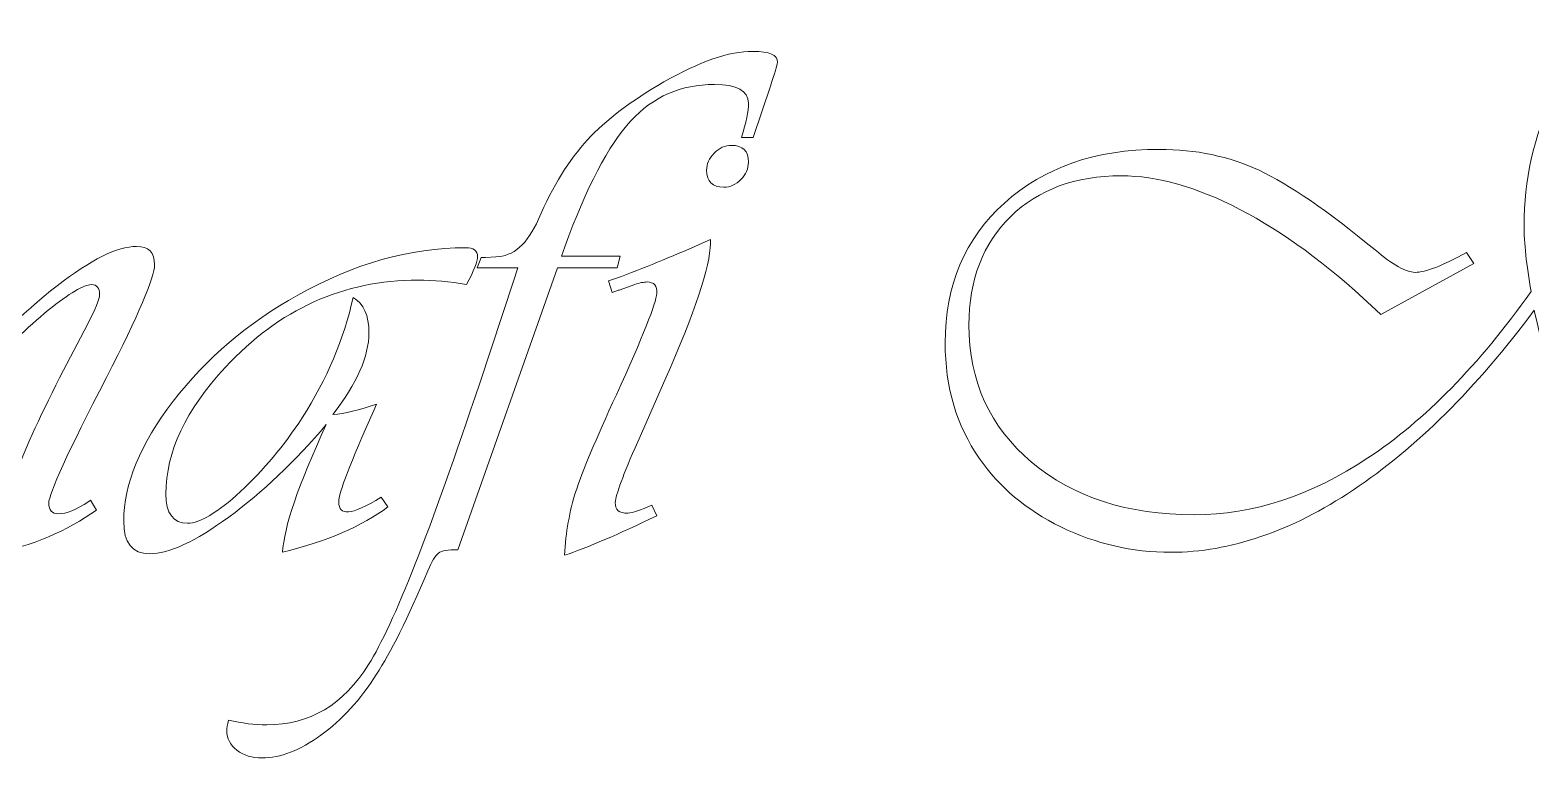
# Model space of a CAD drawing. Header units: millimetres. Extents: x -294 to -67, y -339 to 1001.
# Drawn here: x -207.086 to -206.421, y 61.251 to 61.574 of the extents above; entities that cross this region are included whole.
import ezdxf

# ---------------------------------------------------------------- set-up
doc = ezdxf.new("R2010")
doc.units = ezdxf.units.MM
doc.header["$LTSCALE"] = 500
doc.header["$MEASUREMENT"] = 0
doc.layers.add('Dim', color=142, linetype='Continuous', lineweight=0)
doc.layers.add('UG-Khartosha', color=11, linetype='Continuous', lineweight=20)

# ---------------------------------------------------------------- blocks, each defined once
blk = doc.blocks.new('fghty')
at = {"layer": 'UG-Khartosha'}
for points, knots in [([(-276.76734, -81.60562), (-276.76734, -81.60562), (-276.7808, -81.65048), (-276.7808, -81.65048), (-276.7808, -81.65048), (-276.7808, -81.65048), (-276.78715, -81.64943), (-276.78715, -81.64943), (-276.78715, -81.64943), (-276.78715, -81.64943), (-276.78627, -81.64622), (-276.78627, -81.64622), (-276.78627, -81.64622), (-276.78552, -81.64337), (-276.78511, -81.64098), (-276.78511, -81.639), (-276.78511, -81.639), (-276.78511, -81.63311), (-276.78983, -81.63014), (-276.79927, -81.63014), (-276.79927, -81.63014), (-276.81168, -81.63014), (-276.8235, -81.63644), (-276.83468, -81.64908), (-276.83468, -81.64908), (-276.84587, -81.66172), (-276.85455, -81.67844), (-276.86073, -81.6993), (-276.86073, -81.6993), (-276.86423, -81.71124), (-276.86859, -81.73151), (-276.87384, -81.76024), (-276.87384, -81.76024), (-276.87908, -81.7889), (-276.8817, -81.8069), (-276.8817, -81.81418), (-276.8817, -81.81418), (-276.8817, -81.81995), (-276.87908, -81.82287), (-276.87384, -81.82287), (-276.87384, -81.82287), (-276.87022, -81.82287), (-276.86492, -81.82129), (-276.85799, -81.81809), (-276.85799, -81.81809), (-276.85799, -81.81809), (-276.8549, -81.82339), (-276.8549, -81.82339), (-276.8549, -81.82339), (-276.85991, -81.82543), (-276.86865, -81.82887), (-276.88118, -81.83364), (-276.88118, -81.83364), (-276.89073, -81.83726), (-276.89918, -81.84075), (-276.90646, -81.84401), (-276.90646, -81.84401), (-276.90646, -81.83382), (-276.90402, -81.81482), (-276.89918, -81.78709), (-276.89918, -81.78709), (-276.89434, -81.75942), (-276.88875, -81.73239), (-276.8824, -81.70611), (-276.8824, -81.70611), (-276.8824, -81.70611), (-276.88852, -81.7138), (-276.88852, -81.7138), (-276.88852, -81.7138), (-276.89353, -81.72016), (-276.90128, -81.72982), (-276.91177, -81.74282), (-276.91177, -81.74282), (-276.91177, -81.74282), (-276.94893, -81.78907), (-276.94893, -81.78907), (-276.94893, -81.78907), (-276.94893, -81.78907), (-276.98686, -81.83586), (-276.98686, -81.83586), (-276.98686, -81.83586), (-276.98686, -81.83586), (-276.99059, -81.84063), (-276.99059, -81.84063), (-276.99059, -81.84063), (-276.99059, -81.84063), (-276.99484, -81.83755), (-276.99484, -81.83755), (-276.99484, -81.83755), (-276.99088, -81.8298), (-276.9889, -81.82211), (-276.9889, -81.81448), (-276.9889, -81.81448), (-276.9889, -81.80189), (-276.99187, -81.78249), (-276.99776, -81.75627), (-276.99776, -81.75627), (-276.99776, -81.75627), (-277.00306, -81.73326), (-277.00306, -81.73326), (-277.00306, -81.73326), (-277.00317, -81.73303), (-277.00346, -81.73175), (-277.00393, -81.72947), (-277.00393, -81.72947), (-277.03096, -81.76577), (-277.05905, -81.79362), (-277.08806, -81.81296), (-277.08806, -81.81296), (-277.11707, -81.83231), (-277.14533, -81.84197), (-277.17288, -81.84197), (-277.17288, -81.84197), (-277.19088, -81.84197), (-277.2079, -81.83807), (-277.22403, -81.83021), (-277.22403, -81.83021), (-277.24011, -81.82234), (-277.25276, -81.81168), (-277.26202, -81.79828), (-277.26202, -81.79828), (-277.27256, -81.78313), (-277.27787, -81.76531), (-277.27787, -81.74468), (-277.27787, -81.74468), (-277.27787, -81.71794), (-277.26866, -81.69627), (-277.25031, -81.67966), (-277.25031, -81.67966), (-277.2319, -81.66306), (-277.20796, -81.65473), (-277.17836, -81.65473), (-277.17836, -81.65473), (-277.16129, -81.65473), (-277.14579, -81.65799), (-277.13193, -81.66446), (-277.13193, -81.66446), (-277.11806, -81.67093), (-277.10006, -81.68327), (-277.07798, -81.70145), (-277.07798, -81.70145), (-277.06971, -81.70839), (-277.06347, -81.71188), (-277.05939, -81.71188), (-277.05939, -81.71188), (-277.0545, -81.71188), (-277.04652, -81.70879), (-277.03551, -81.70268), (-277.03551, -81.70268), (-277.03551, -81.70268), (-277.03207, -81.7078), (-277.03207, -81.7078), (-277.03207, -81.7078), (-277.03207, -81.7078), (-277.07524, -81.73151), (-277.07524, -81.73151), (-277.07524, -81.73151), (-277.07524, -81.73151), (-277.07967, -81.72743), (-277.07967, -81.72743), (-277.07967, -81.72743), (-277.10041, -81.70798), (-277.1208, -81.69306), (-277.14078, -81.68263), (-277.14078, -81.68263), (-277.16082, -81.67221), (-277.17923, -81.66702), (-277.19595, -81.66702), (-277.19595, -81.66702), (-277.21734, -81.66702), (-277.23452, -81.67331), (-277.2474, -81.68595), (-277.2474, -81.68595), (-277.26033, -81.6986), (-277.2668, -81.71537), (-277.2668, -81.73629), (-277.2668, -81.73629), (-277.2668, -81.76251), (-277.25707, -81.78372), (-277.23767, -81.80009), (-277.23767, -81.80009), (-277.21827, -81.8164), (-277.19304, -81.82456), (-277.16199, -81.82456), (-277.16199, -81.82456), (-277.13467, -81.82456), (-277.10781, -81.81576), (-277.0813, -81.79816), (-277.0813, -81.79816), (-277.05485, -81.78063), (-277.02956, -81.75482), (-277.00544, -81.7208), (-277.00544, -81.7208), (-277.0076, -81.7085), (-277.00871, -81.69819), (-277.00871, -81.68992), (-277.00871, -81.68992), (-277.00871, -81.6693), (-277.00422, -81.64902), (-276.99519, -81.62915), (-276.99519, -81.62915), (-276.98622, -81.60923), (-276.97707, -81.59927), (-276.96769, -81.59927), (-276.96769, -81.59927), (-276.95849, -81.59927), (-276.95389, -81.60713), (-276.95389, -81.6228), (-276.95389, -81.6228), (-276.95389, -81.63294), (-276.95662, -81.64459), (-276.9621, -81.6577), (-276.9621, -81.6577), (-276.96752, -81.67087), (-276.97661, -81.68753), (-276.98925, -81.7078), (-276.98925, -81.7078), (-276.98797, -81.71386), (-276.98546, -81.72417), (-276.98173, -81.73885), (-276.98173, -81.73885), (-276.97521, -81.76426), (-276.97107, -81.78599), (-276.96926, -81.80411), (-276.96926, -81.80411), (-276.96653, -81.80055), (-276.96472, -81.79822), (-276.96379, -81.79711), (-276.96379, -81.79711), (-276.96379, -81.79711), (-276.95254, -81.78325), (-276.95254, -81.78325), (-276.95254, -81.78325), (-276.95254, -81.78325), (-276.87285, -81.68462), (-276.87285, -81.68462), (-276.87285, -81.68462), (-276.85391, -81.66131), (-276.84028, -81.64541), (-276.83195, -81.6369), (-276.83195, -81.6369), (-276.82356, -81.62846), (-276.81464, -81.62152), (-276.80503, -81.61616), (-276.80503, -81.61616), (-276.79245, -81.60911), (-276.77987, -81.60562), (-276.76734, -81.60562)], [0, 0, 0, 0, 0.016129, 0.016129, 0.016129, 0.016129, 0.032258, 0.032258, 0.032258, 0.032258, 0.048387, 0.048387, 0.048387, 0.048387, 0.064516, 0.064516, 0.064516, 0.064516, 0.080645, 0.080645, 0.080645, 0.080645, 0.096774, 0.096774, 0.096774, 0.096774, 0.112903, 0.112903, 0.112903, 0.112903, 0.129032, 0.129032, 0.129032, 0.129032, 0.145161, 0.145161, 0.145161, 0.145161, 0.16129, 0.16129, 0.16129, 0.16129, 0.177419, 0.177419, 0.177419, 0.177419, 0.193548, 0.193548, 0.193548, 0.193548, 0.209677, 0.209677, 0.209677, 0.209677, 0.225806, 0.225806, 0.225806, 0.225806, 0.241935, 0.241935, 0.241935, 0.241935, 0.258065, 0.258065, 0.258065, 0.258065, 0.274194, 0.274194, 0.274194, 0.274194, 0.290323, 0.290323, 0.290323, 0.290323, 0.306452, 0.306452, 0.306452, 0.306452, 0.322581, 0.322581, 0.322581, 0.322581, 0.33871, 0.33871, 0.33871, 0.33871, 0.354839, 0.354839, 0.354839, 0.354839, 0.370968, 0.370968, 0.370968, 0.370968, 0.387097, 0.387097, 0.387097, 0.387097, 0.403226, 0.403226, 0.403226, 0.403226, 0.419355, 0.419355, 0.419355, 0.419355, 0.435484, 0.435484, 0.435484, 0.435484, 0.451613, 0.451613, 0.451613, 0.451613, 0.467742, 0.467742, 0.467742, 0.467742, 0.483871, 0.483871, 0.483871, 0.483871, 0.5, 0.5, 0.5, 0.5, 0.516129, 0.516129, 0.516129, 0.516129, 0.532258, 0.532258, 0.532258, 0.532258, 0.548387, 0.548387, 0.548387, 0.548387, 0.564516, 0.564516, 0.564516, 0.564516, 0.580645, 0.580645, 0.580645, 0.580645, 0.596774, 0.596774, 0.596774, 0.596774, 0.612903, 0.612903, 0.612903, 0.612903, 0.629032, 0.629032, 0.629032, 0.629032, 0.645161, 0.645161, 0.645161, 0.645161, 0.66129, 0.66129, 0.66129, 0.66129, 0.677419, 0.677419, 0.677419, 0.677419, 0.693548, 0.693548, 0.693548, 0.693548, 0.709677, 0.709677, 0.709677, 0.709677, 0.725806, 0.725806, 0.725806, 0.725806, 0.741935, 0.741935, 0.741935, 0.741935, 0.758065, 0.758065, 0.758065, 0.758065, 0.774194, 0.774194, 0.774194, 0.774194, 0.790323, 0.790323, 0.790323, 0.790323, 0.806452, 0.806452, 0.806452, 0.806452, 0.822581, 0.822581, 0.822581, 0.822581, 0.83871, 0.83871, 0.83871, 0.83871, 0.854839, 0.854839, 0.854839, 0.854839, 0.870968, 0.870968, 0.870968, 0.870968, 0.887097, 0.887097, 0.887097, 0.887097, 0.903226, 0.903226, 0.903226, 0.903226, 0.919355, 0.919355, 0.919355, 0.919355, 0.935484, 0.935484, 0.935484, 0.935484, 0.951613, 0.951613, 0.951613, 0.951613, 0.967742, 0.967742, 0.967742, 0.967742, 0.983871, 0.983871, 0.983871, 0.983871, 1, 1, 1, 1]), ([(-277.42894, -81.70443), (-277.42894, -81.70443), (-277.43045, -81.70973), (-277.43045, -81.70973), (-277.43045, -81.70973), (-277.43045, -81.70973), (-277.45812, -81.70973), (-277.45812, -81.70973), (-277.45812, -81.70973), (-277.45812, -81.70973), (-277.5045, -81.84081), (-277.5045, -81.84081), (-277.5045, -81.84081), (-277.50898, -81.84081), (-277.5119, -81.84128), (-277.51341, -81.84233), (-277.51341, -81.84233), (-277.51487, -81.84337), (-277.5165, -81.84611), (-277.51836, -81.85054), (-277.51836, -81.85054), (-277.5278, -81.87274), (-277.53578, -81.88876), (-277.54225, -81.89866), (-277.54225, -81.89866), (-277.54976, -81.91049), (-277.55839, -81.91993), (-277.56811, -81.92697), (-277.56811, -81.92697), (-277.57785, -81.93403), (-277.58693, -81.93758), (-277.5955, -81.93758), (-277.5955, -81.93758), (-277.60016, -81.93758), (-277.60406, -81.93635), (-277.60715, -81.93397), (-277.60715, -81.93397), (-277.6103, -81.93158), (-277.61187, -81.92855), (-277.61187, -81.92493), (-277.61187, -81.92493), (-277.61187, -81.92377), (-277.61158, -81.92214), (-277.61105, -81.91998), (-277.61105, -81.91998), (-277.60488, -81.92144), (-277.59899, -81.9222), (-277.59328, -81.9222), (-277.59328, -81.9222), (-277.57336, -81.9222), (-277.55757, -81.91282), (-277.54592, -81.89411), (-277.54592, -81.89411), (-277.53427, -81.87542), (-277.51702, -81.83178), (-277.4943, -81.76332), (-277.4943, -81.76332), (-277.4943, -81.76332), (-277.4784, -81.71555), (-277.4784, -81.71555), (-277.4784, -81.71555), (-277.4784, -81.71555), (-277.47653, -81.70973), (-277.47653, -81.70973), (-277.47653, -81.70973), (-277.47653, -81.70973), (-277.49547, -81.70973), (-277.49547, -81.70973), (-277.49547, -81.70973), (-277.49547, -81.70973), (-277.4936, -81.70495), (-277.4936, -81.70495), (-277.4936, -81.70495), (-277.49232, -81.70495), (-277.49168, -81.70495), (-277.49156, -81.70495), (-277.49156, -81.70495), (-277.49156, -81.70495), (-277.48679, -81.7046), (-277.48679, -81.7046), (-277.48679, -81.7046), (-277.47869, -81.7046), (-277.4721, -81.69877), (-277.46698, -81.68718), (-277.46698, -81.68718), (-277.46028, -81.6718), (-277.45265, -81.65951), (-277.4442, -81.6503), (-277.4442, -81.6503), (-277.43569, -81.6411), (-277.42387, -81.63213), (-277.4086, -81.62333), (-277.4086, -81.62333), (-277.392, -81.61389), (-277.37825, -81.60917), (-277.3673, -81.60917), (-277.3673, -81.60917), (-277.35949, -81.60917), (-277.35564, -81.61086), (-277.35588, -81.6143), (-277.35588, -81.6143), (-277.356, -81.61564), (-277.35704, -81.61936), (-277.35914, -81.62537), (-277.35914, -81.62537), (-277.35914, -81.62537), (-277.36712, -81.64914), (-277.36712, -81.64914), (-277.36712, -81.64914), (-277.36712, -81.64914), (-277.3726, -81.64914), (-277.3726, -81.64914), (-277.3726, -81.64914), (-277.37044, -81.6422), (-277.36933, -81.6369), (-277.36933, -81.63323), (-277.36933, -81.63323), (-277.36933, -81.62746), (-277.37464, -81.62455), (-277.38518, -81.62455), (-277.38518, -81.62455), (-277.40068, -81.62455), (-277.41361, -81.6302), (-277.42404, -81.6415), (-277.42404, -81.6415), (-277.43447, -81.65286), (-277.44467, -81.67232), (-277.45469, -81.7), (-277.45469, -81.7), (-277.45469, -81.7), (-277.4562, -81.70443), (-277.4562, -81.70443), (-277.4562, -81.70443), (-277.4562, -81.70443), (-277.42894, -81.70443), (-277.42894, -81.70443)], [0, 0, 0, 0, 0.029412, 0.029412, 0.029412, 0.029412, 0.058824, 0.058824, 0.058824, 0.058824, 0.088235, 0.088235, 0.088235, 0.088235, 0.117647, 0.117647, 0.117647, 0.117647, 0.147059, 0.147059, 0.147059, 0.147059, 0.176471, 0.176471, 0.176471, 0.176471, 0.205882, 0.205882, 0.205882, 0.205882, 0.235294, 0.235294, 0.235294, 0.235294, 0.264706, 0.264706, 0.264706, 0.264706, 0.294118, 0.294118, 0.294118, 0.294118, 0.323529, 0.323529, 0.323529, 0.323529, 0.352941, 0.352941, 0.352941, 0.352941, 0.382353, 0.382353, 0.382353, 0.382353, 0.411765, 0.411765, 0.411765, 0.411765, 0.441176, 0.441176, 0.441176, 0.441176, 0.470588, 0.470588, 0.470588, 0.470588, 0.5, 0.5, 0.5, 0.5, 0.529412, 0.529412, 0.529412, 0.529412, 0.558824, 0.558824, 0.558824, 0.558824, 0.588235, 0.588235, 0.588235, 0.588235, 0.617647, 0.617647, 0.617647, 0.617647, 0.647059, 0.647059, 0.647059, 0.647059, 0.676471, 0.676471, 0.676471, 0.676471, 0.705882, 0.705882, 0.705882, 0.705882, 0.735294, 0.735294, 0.735294, 0.735294, 0.764706, 0.764706, 0.764706, 0.764706, 0.794118, 0.794118, 0.794118, 0.794118, 0.823529, 0.823529, 0.823529, 0.823529, 0.852941, 0.852941, 0.852941, 0.852941, 0.882353, 0.882353, 0.882353, 0.882353, 0.911765, 0.911765, 0.911765, 0.911765, 0.941176, 0.941176, 0.941176, 0.941176, 0.970588, 0.970588, 0.970588, 0.970588, 1, 1, 1, 1]), ([(-277.3772, -81.65286), (-277.37196, -81.65286), (-277.36933, -81.65549), (-277.36933, -81.66073), (-277.36933, -81.66073), (-277.36933, -81.6637), (-277.3705, -81.66632), (-277.37283, -81.66871), (-277.37283, -81.66871), (-277.37516, -81.6711), (-277.37784, -81.67232), (-277.38075, -81.67232), (-277.38075, -81.67232), (-277.38611, -81.67232), (-277.38879, -81.6697), (-277.38879, -81.66446), (-277.38879, -81.66446), (-277.38879, -81.66149), (-277.38763, -81.65887), (-277.3853, -81.65648), (-277.3853, -81.65648), (-277.38297, -81.65409), (-277.38029, -81.65286), (-277.3772, -81.65286)], [0, 0, 0, 0, 0.166667, 0.166667, 0.166667, 0.166667, 0.333333, 0.333333, 0.333333, 0.333333, 0.5, 0.5, 0.5, 0.5, 0.666667, 0.666667, 0.666667, 0.666667, 0.833333, 0.833333, 0.833333, 0.833333, 1, 1, 1, 1]), ([(-277.6752, -81.81774), (-277.6752, -81.81774), (-277.67246, -81.82234), (-277.67246, -81.82234), (-277.67246, -81.82234), (-277.68615, -81.83213), (-277.70229, -81.83894), (-277.72093, -81.84285), (-277.72093, -81.84285), (-277.71854, -81.82409), (-277.70753, -81.7956), (-277.68778, -81.75732), (-277.68778, -81.75732), (-277.68778, -81.75732), (-277.67671, -81.73617), (-277.67671, -81.73617), (-277.67671, -81.73617), (-277.67293, -81.72889), (-277.67106, -81.72423), (-277.67106, -81.72219), (-277.67106, -81.72219), (-277.67106, -81.71911), (-277.67228, -81.71759), (-277.67479, -81.71759), (-277.67479, -81.71759), (-277.67834, -81.71759), (-277.68505, -81.72155), (-277.69489, -81.72953), (-277.69489, -81.72953), (-277.70473, -81.73752), (-277.71435, -81.74672), (-277.72367, -81.75715), (-277.72367, -81.75715), (-277.74301, -81.77876), (-277.75921, -81.80475), (-277.77232, -81.83498), (-277.77232, -81.83498), (-277.77767, -81.83626), (-277.78525, -81.83894), (-277.79504, -81.8432), (-277.79504, -81.8432), (-277.78455, -81.82176), (-277.774, -81.79776), (-277.76334, -81.77107), (-277.76334, -81.77107), (-277.75268, -81.74439), (-277.74738, -81.72855), (-277.74738, -81.72365), (-277.74738, -81.72365), (-277.74738, -81.71957), (-277.74901, -81.71753), (-277.75233, -81.71753), (-277.75233, -81.71753), (-277.75402, -81.71753), (-277.75775, -81.71841), (-277.76346, -81.72009), (-277.76346, -81.72009), (-277.76393, -81.72021), (-277.76451, -81.72039), (-277.76533, -81.72062), (-277.76533, -81.72062), (-277.76533, -81.72062), (-277.76637, -81.71514), (-277.76637, -81.71514), (-277.76637, -81.71514), (-277.75041, -81.7106), (-277.73602, -81.70547), (-277.72314, -81.69976), (-277.72314, -81.69976), (-277.72314, -81.69976), (-277.72093, -81.69877), (-277.72093, -81.69877), (-277.72093, -81.69877), (-277.7207, -81.70023), (-277.72058, -81.70128), (-277.72058, -81.70186), (-277.72058, -81.70186), (-277.72058, -81.71194), (-277.72804, -81.73355), (-277.74295, -81.76653), (-277.74295, -81.76653), (-277.74295, -81.76653), (-277.74534, -81.77166), (-277.74534, -81.77166), (-277.74534, -81.77166), (-277.74534, -81.77166), (-277.74243, -81.76839), (-277.74243, -81.76839), (-277.74243, -81.76839), (-277.72379, -81.74713), (-277.7066, -81.73041), (-277.69081, -81.71817), (-277.69081, -81.71817), (-277.67502, -81.70594), (-277.66273, -81.69982), (-277.65387, -81.69982), (-277.65387, -81.69982), (-277.64828, -81.69982), (-277.64548, -81.70268), (-277.64548, -81.70833), (-277.64548, -81.70833), (-277.64548, -81.71427), (-277.65294, -81.73175), (-277.66786, -81.76076), (-277.66786, -81.76076), (-277.68574, -81.79537), (-277.69466, -81.81482), (-277.69466, -81.81913), (-277.69466, -81.81913), (-277.69466, -81.82246), (-277.69314, -81.82409), (-277.69005, -81.82409), (-277.69005, -81.82409), (-277.68662, -81.82409), (-277.68196, -81.82222), (-277.67607, -81.81844), (-277.67607, -81.81844), (-277.67607, -81.81844), (-277.6752, -81.81774), (-277.6752, -81.81774)], [0, 0, 0, 0, 0.033333, 0.033333, 0.033333, 0.033333, 0.066667, 0.066667, 0.066667, 0.066667, 0.1, 0.1, 0.1, 0.1, 0.133333, 0.133333, 0.133333, 0.133333, 0.166667, 0.166667, 0.166667, 0.166667, 0.2, 0.2, 0.2, 0.2, 0.233333, 0.233333, 0.233333, 0.233333, 0.266667, 0.266667, 0.266667, 0.266667, 0.3, 0.3, 0.3, 0.3, 0.333333, 0.333333, 0.333333, 0.333333, 0.366667, 0.366667, 0.366667, 0.366667, 0.4, 0.4, 0.4, 0.4, 0.433333, 0.433333, 0.433333, 0.433333, 0.466667, 0.466667, 0.466667, 0.466667, 0.5, 0.5, 0.5, 0.5, 0.533333, 0.533333, 0.533333, 0.533333, 0.566667, 0.566667, 0.566667, 0.566667, 0.6, 0.6, 0.6, 0.6, 0.633333, 0.633333, 0.633333, 0.633333, 0.666667, 0.666667, 0.666667, 0.666667, 0.7, 0.7, 0.7, 0.7, 0.733333, 0.733333, 0.733333, 0.733333, 0.766667, 0.766667, 0.766667, 0.766667, 0.8, 0.8, 0.8, 0.8, 0.833333, 0.833333, 0.833333, 0.833333, 0.866667, 0.866667, 0.866667, 0.866667, 0.9, 0.9, 0.9, 0.9, 0.933333, 0.933333, 0.933333, 0.933333, 0.966667, 0.966667, 0.966667, 0.966667, 1, 1, 1, 1]), ([(-277.54004, -81.8164), (-277.54004, -81.8164), (-277.53695, -81.82083), (-277.53695, -81.82083), (-277.53695, -81.82083), (-277.54889, -81.8298), (-277.5652, -81.83685), (-277.58594, -81.84197), (-277.58594, -81.84197), (-277.58536, -81.8305), (-277.5786, -81.81069), (-277.56561, -81.78261), (-277.56561, -81.78261), (-277.58029, -81.79985), (-277.59538, -81.81424), (-277.61094, -81.8256), (-277.61094, -81.8256), (-277.62643, -81.83696), (-277.63878, -81.84267), (-277.64787, -81.84267), (-277.64787, -81.84267), (-277.65586, -81.84267), (-277.65982, -81.83761), (-277.65982, -81.82747), (-277.65982, -81.82747), (-277.65982, -81.81028), (-277.65212, -81.7917), (-277.6368, -81.77171), (-277.6368, -81.77171), (-277.62142, -81.75179), (-277.60214, -81.73536), (-277.57889, -81.72248), (-277.57889, -81.72248), (-277.55274, -81.7078), (-277.52669, -81.70046), (-277.50077, -81.70046), (-277.50077, -81.70046), (-277.4971, -81.70046), (-277.49529, -81.7018), (-277.49529, -81.70454), (-277.49529, -81.70454), (-277.49529, -81.70681), (-277.49698, -81.71118), (-277.50042, -81.71753), (-277.50042, -81.71753), (-277.50817, -81.71619), (-277.51568, -81.71549), (-277.52296, -81.71549), (-277.52296, -81.71549), (-277.55763, -81.71549), (-277.58752, -81.72901), (-277.61251, -81.75598), (-277.61251, -81.75598), (-277.63098, -81.77573), (-277.64018, -81.79537), (-277.64018, -81.81488), (-277.64018, -81.81488), (-277.64018, -81.82397), (-277.6368, -81.82852), (-277.6301, -81.82852), (-277.6301, -81.82852), (-277.62445, -81.82852), (-277.61624, -81.82362), (-277.60552, -81.81378), (-277.60552, -81.81378), (-277.59486, -81.80393), (-277.5853, -81.79251), (-277.57686, -81.77952), (-277.57686, -81.77952), (-277.56526, -81.76152), (-277.5574, -81.74288), (-277.55314, -81.72353), (-277.55314, -81.72353), (-277.54825, -81.72645), (-277.5458, -81.73192), (-277.5458, -81.7399), (-277.5458, -81.7399), (-277.5458, -81.75091), (-277.55139, -81.76361), (-277.56258, -81.77795), (-277.56258, -81.77795), (-277.5571, -81.77754), (-277.55035, -81.77591), (-277.54225, -81.77317), (-277.54225, -81.77317), (-277.54225, -81.77317), (-277.54359, -81.77608), (-277.54359, -81.77608), (-277.54359, -81.77608), (-277.55442, -81.80032), (-277.55984, -81.81454), (-277.55984, -81.81861), (-277.55984, -81.81861), (-277.55984, -81.82193), (-277.55833, -81.82345), (-277.55524, -81.82321), (-277.55524, -81.82321), (-277.55238, -81.82298), (-277.54731, -81.82071), (-277.54004, -81.8164)], [0, 0, 0, 0, 0.04, 0.04, 0.04, 0.04, 0.08, 0.08, 0.08, 0.08, 0.12, 0.12, 0.12, 0.12, 0.16, 0.16, 0.16, 0.16, 0.2, 0.2, 0.2, 0.2, 0.24, 0.24, 0.24, 0.24, 0.28, 0.28, 0.28, 0.28, 0.32, 0.32, 0.32, 0.32, 0.36, 0.36, 0.36, 0.36, 0.4, 0.4, 0.4, 0.4, 0.44, 0.44, 0.44, 0.44, 0.48, 0.48, 0.48, 0.48, 0.52, 0.52, 0.52, 0.52, 0.56, 0.56, 0.56, 0.56, 0.6, 0.6, 0.6, 0.6, 0.64, 0.64, 0.64, 0.64, 0.68, 0.68, 0.68, 0.68, 0.72, 0.72, 0.72, 0.72, 0.76, 0.76, 0.76, 0.76, 0.8, 0.8, 0.8, 0.8, 0.84, 0.84, 0.84, 0.84, 0.88, 0.88, 0.88, 0.88, 0.92, 0.92, 0.92, 0.92, 0.96, 0.96, 0.96, 0.96, 1, 1, 1, 1]), ([(-277.38705, -81.69656), (-277.38705, -81.69656), (-277.38705, -81.69842), (-277.38705, -81.69842), (-277.38705, -81.69842), (-277.38705, -81.70914), (-277.39409, -81.73029), (-277.40819, -81.76192), (-277.40819, -81.76192), (-277.40819, -81.76192), (-277.42084, -81.79059), (-277.42084, -81.79059), (-277.42084, -81.79059), (-277.42759, -81.80597), (-277.43103, -81.81535), (-277.43126, -81.81879), (-277.43126, -81.81879), (-277.43138, -81.82234), (-277.42946, -81.82397), (-277.42544, -81.82374), (-277.42544, -81.82374), (-277.42317, -81.82362), (-277.41944, -81.8224), (-277.4142, -81.82013), (-277.4142, -81.82013), (-277.4142, -81.82013), (-277.41198, -81.82508), (-277.41198, -81.82508), (-277.41198, -81.82508), (-277.42987, -81.83364), (-277.44414, -81.8397), (-277.4548, -81.84337), (-277.4548, -81.84337), (-277.45428, -81.83265), (-277.45253, -81.82281), (-277.44962, -81.81372), (-277.44962, -81.81372), (-277.4467, -81.80469), (-277.44041, -81.78971), (-277.43074, -81.76874), (-277.43074, -81.76874), (-277.41845, -81.74188), (-277.41221, -81.72621), (-277.41198, -81.72167), (-277.41198, -81.72167), (-277.41175, -81.71812), (-277.41321, -81.71637), (-277.41641, -81.71637), (-277.41641, -81.71637), (-277.41792, -81.71637), (-277.41984, -81.71677), (-277.42223, -81.71753), (-277.42223, -81.71753), (-277.42223, -81.71753), (-277.4294, -81.72009), (-277.4294, -81.72009), (-277.4294, -81.72009), (-277.42987, -81.72021), (-277.43092, -81.72062), (-277.43266, -81.72132), (-277.43266, -81.72132), (-277.43266, -81.72132), (-277.43435, -81.71584), (-277.43435, -81.71584), (-277.43435, -81.71584), (-277.43435, -81.71584), (-277.43074, -81.71462), (-277.43074, -81.71462), (-277.43074, -81.71462), (-277.41816, -81.70996), (-277.40528, -81.70471), (-277.39217, -81.69895), (-277.39217, -81.69895), (-277.39217, -81.69895), (-277.38705, -81.69656), (-277.38705, -81.69656)], [0, 0, 0, 0, 0.052632, 0.052632, 0.052632, 0.052632, 0.105263, 0.105263, 0.105263, 0.105263, 0.157895, 0.157895, 0.157895, 0.157895, 0.210526, 0.210526, 0.210526, 0.210526, 0.263158, 0.263158, 0.263158, 0.263158, 0.315789, 0.315789, 0.315789, 0.315789, 0.368421, 0.368421, 0.368421, 0.368421, 0.421053, 0.421053, 0.421053, 0.421053, 0.473684, 0.473684, 0.473684, 0.473684, 0.526316, 0.526316, 0.526316, 0.526316, 0.578947, 0.578947, 0.578947, 0.578947, 0.631579, 0.631579, 0.631579, 0.631579, 0.684211, 0.684211, 0.684211, 0.684211, 0.736842, 0.736842, 0.736842, 0.736842, 0.789474, 0.789474, 0.789474, 0.789474, 0.842105, 0.842105, 0.842105, 0.842105, 0.894737, 0.894737, 0.894737, 0.894737, 0.947368, 0.947368, 0.947368, 0.947368, 1, 1, 1, 1])]:
    blk.add_open_spline(points, degree=3, knots=knots, dxfattribs=at)

msp = doc.modelspace()

# ---------------------------------------------------------------- block references
at = {"layer": 'Dim', "linetype": 'Continuous', "xscale": 0.952857142857144, "yscale": 0.952857142857144, "zscale": 0.952857142857144}
msp.add_blockref('fghty', (57.5259, 139.32623), dxfattribs=at)

doc.saveas('drawing.dxf')
